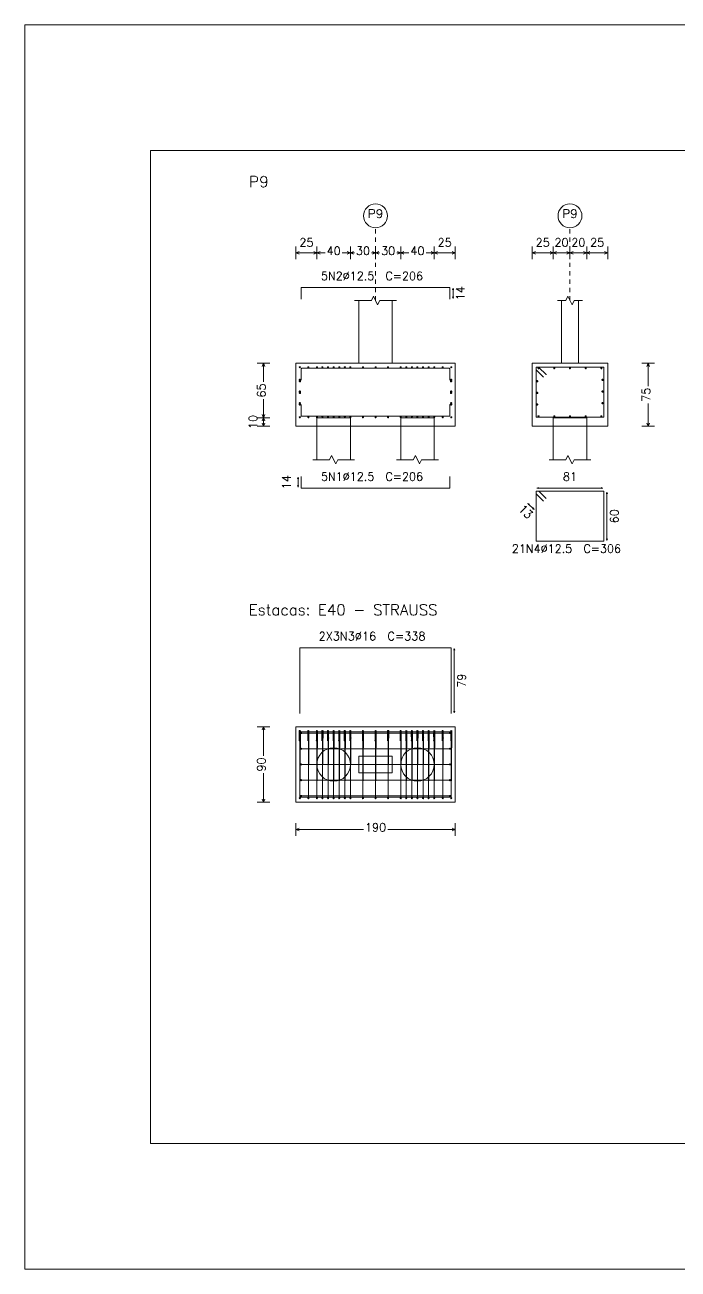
# Model space of a CAD drawing. Header units: millimetres. Extents: x 0 to 376, y 0 to 134.
# Drawn here: x 0 to 15.59, y 46.1 to 75.8 of the extents above; entities that cross this region are included whole.
import ezdxf
from ezdxf.enums import TextEntityAlignment as Align

# ---------------------------------------------------------------- set-up
doc = ezdxf.new("R2010")
doc.units = ezdxf.units.MM
doc.linetypes.add('CYPE_PUNTO', pattern=[0.075, 0, -0.075])
for name, color, linetype, lineweight in [('FUN_COTAS', 2, 'Continuous', 0), ('FUN_DES_ARMADURAS', 4, 'Continuous', 0), ('FUN_GEOMETRIA', 2, 'Continuous', 0), ('FUN_REFEREN', 2, 'Continuous', 0), ('FUN_TXT_ARMADURAS', 3, 'Continuous', 0), ('QUAD_BORDA', 1, 'Continuous', 20), ('QUAD_LIMITES', 2, 'Continuous', 0)]:
    doc.layers.add(name, color=color, linetype=linetype, lineweight=lineweight)
doc.styles.add('CYPETXT', font='romans__.ttf', dxfattribs={"height": 0.2})

msp = doc.modelspace()

# ---------------------------------------------------------------- hatches: boundary and pattern name
at = {"layer": 'FUN_DES_ARMADURAS'}
h = msp.add_hatch(color=256, dxfattribs=at)
edge = h.paths.add_edge_path(flags=0)
edge.add_arc((12.4408, 67.4522), 0.0016, 0, 360)
h = msp.add_hatch(color=256, dxfattribs=at)
edge = h.paths.add_edge_path(flags=0)
edge.add_arc((6.5935, 67.324), 0.0016, 0, 360)
h = msp.add_hatch(color=256, dxfattribs=at)
edge = h.paths.add_edge_path(flags=0)
edge.add_arc((10.1445, 67.324), 0.0016, 0, 360)
h = msp.add_hatch(color=256, dxfattribs=at)
edge = h.paths.add_edge_path(flags=0)
edge.add_arc((12.3783, 67.3897), 0.0016, 0, 360)
h = msp.add_hatch(color=256, dxfattribs=at)
edge = h.paths.add_edge_path(flags=0)
edge.add_arc((6.5935, 66.739), 0.0016, 0, 360)
h = msp.add_hatch(color=256, dxfattribs=at)
edge = h.paths.add_edge_path(flags=0)
edge.add_arc((10.1445, 66.739), 0.0016, 0, 360)
h = msp.add_hatch(color=256, dxfattribs=at)
edge = h.paths.add_edge_path(flags=0)
edge.add_arc((6.565, 58.9415), 0.0016, 0, 360)
h = msp.add_hatch(color=256, dxfattribs=at)
edge = h.paths.add_edge_path(flags=0)
edge.add_arc((6.5935, 58.8969), 0.0016, 0, 360)
h = msp.add_hatch(color=256, dxfattribs=at)
edge = h.paths.add_edge_path(flags=0)
edge.add_arc((6.5935, 58.8969), 0.0016, 0, 360)
h = msp.add_hatch(color=256, dxfattribs=at)
edge = h.paths.add_edge_path(flags=0)
edge.add_arc((10.1445, 58.8969), 0.0016, 0, 360)
h = msp.add_hatch(color=256, dxfattribs=at)
edge = h.paths.add_edge_path(flags=0)
edge.add_arc((10.1445, 58.8969), 0.0016, 0, 360)
h = msp.add_hatch(color=256, dxfattribs=at)
edge = h.paths.add_edge_path(flags=0)
edge.add_arc((10.173, 58.9415), 0.0016, 0, 360)
h = msp.add_hatch(color=256, dxfattribs=at)
edge = h.paths.add_edge_path(flags=0)
edge.add_arc((6.549, 58.7147), 0.0016, 0, 360)
h = msp.add_hatch(color=256, dxfattribs=at)
edge = h.paths.add_edge_path(flags=0)
edge.add_arc((6.5751, 58.7772), 0.0016, 0, 360)
h = msp.add_hatch(color=256, dxfattribs=at)
edge = h.paths.add_edge_path(flags=0)
edge.add_arc((6.5935, 58.5217), 0.0016, 0, 360)
h = msp.add_hatch(color=256, dxfattribs=at)
edge = h.paths.add_edge_path(flags=0)
edge.add_arc((6.5935, 58.5217), 0.0016, 0, 360)
h = msp.add_hatch(color=256, dxfattribs=at)
edge = h.paths.add_edge_path(flags=0)
edge.add_arc((6.7527, 58.7147), 0.0016, 0, 360)
h = msp.add_hatch(color=256, dxfattribs=at)
edge = h.paths.add_edge_path(flags=0)
edge.add_arc((6.7789, 58.7772), 0.0016, 0, 360)
h = msp.add_hatch(color=256, dxfattribs=at)
edge = h.paths.add_edge_path(flags=0)
edge.add_arc((6.9565, 58.7147), 0.0016, 0, 360)
h = msp.add_hatch(color=256, dxfattribs=at)
edge = h.paths.add_edge_path(flags=0)
edge.add_arc((6.9826, 58.7772), 0.0016, 0, 360)
h = msp.add_hatch(color=256, dxfattribs=at)
edge = h.paths.add_edge_path(flags=0)
edge.add_arc((7.0898, 58.7147), 0.0016, 0, 360)
h = msp.add_hatch(color=256, dxfattribs=at)
edge = h.paths.add_edge_path(flags=0)
edge.add_arc((7.116, 58.7772), 0.0016, 0, 360)
h = msp.add_hatch(color=256, dxfattribs=at)
edge = h.paths.add_edge_path(flags=0)
edge.add_arc((7.2232, 58.7147), 0.0016, 0, 360)
h = msp.add_hatch(color=256, dxfattribs=at)
edge = h.paths.add_edge_path(flags=0)
edge.add_arc((7.2493, 58.7772), 0.0016, 0, 360)
h = msp.add_hatch(color=256, dxfattribs=at)
edge = h.paths.add_edge_path(flags=0)
edge.add_arc((7.3565, 58.7147), 0.0016, 0, 360)
h = msp.add_hatch(color=256, dxfattribs=at)
edge = h.paths.add_edge_path(flags=0)
edge.add_arc((7.3826, 58.7772), 0.0016, 0, 360)
h = msp.add_hatch(color=256, dxfattribs=at)
edge = h.paths.add_edge_path(flags=0)
edge.add_arc((7.4898, 58.7147), 0.0016, 0, 360)
h = msp.add_hatch(color=256, dxfattribs=at)
edge = h.paths.add_edge_path(flags=0)
edge.add_arc((7.516, 58.7772), 0.0016, 0, 360)
h = msp.add_hatch(color=256, dxfattribs=at)
edge = h.paths.add_edge_path(flags=0)
edge.add_arc((7.6232, 58.7147), 0.0016, 0, 360)
h = msp.add_hatch(color=256, dxfattribs=at)
edge = h.paths.add_edge_path(flags=0)
edge.add_arc((7.6493, 58.7772), 0.0016, 0, 360)
h = msp.add_hatch(color=256, dxfattribs=at)
edge = h.paths.add_edge_path(flags=0)
edge.add_arc((7.7565, 58.7147), 0.0016, 0, 360)
h = msp.add_hatch(color=256, dxfattribs=at)
edge = h.paths.add_edge_path(flags=0)
edge.add_arc((7.7826, 58.7772), 0.0016, 0, 360)
h = msp.add_hatch(color=256, dxfattribs=at)
edge = h.paths.add_edge_path(flags=0)
edge.add_arc((8.0565, 58.7147), 0.0016, 0, 360)
h = msp.add_hatch(color=256, dxfattribs=at)
edge = h.paths.add_edge_path(flags=0)
edge.add_arc((8.0826, 58.7772), 0.0016, 0, 360)
h = msp.add_hatch(color=256, dxfattribs=at)
edge = h.paths.add_edge_path(flags=0)
edge.add_arc((8.3565, 58.7147), 0.0016, 0, 360)
h = msp.add_hatch(color=256, dxfattribs=at)
edge = h.paths.add_edge_path(flags=0)
edge.add_arc((8.3826, 58.7772), 0.0016, 0, 360)
h = msp.add_hatch(color=256, dxfattribs=at)
edge = h.paths.add_edge_path(flags=0)
edge.add_arc((8.6565, 58.7147), 0.0016, 0, 360)
h = msp.add_hatch(color=256, dxfattribs=at)
edge = h.paths.add_edge_path(flags=0)
edge.add_arc((8.6826, 58.7772), 0.0016, 0, 360)
h = msp.add_hatch(color=256, dxfattribs=at)
edge = h.paths.add_edge_path(flags=0)
edge.add_arc((8.9565, 58.7147), 0.0016, 0, 360)
h = msp.add_hatch(color=256, dxfattribs=at)
edge = h.paths.add_edge_path(flags=0)
edge.add_arc((8.9826, 58.7772), 0.0016, 0, 360)
h = msp.add_hatch(color=256, dxfattribs=at)
edge = h.paths.add_edge_path(flags=0)
edge.add_arc((9.0898, 58.7147), 0.0016, 0, 360)
h = msp.add_hatch(color=256, dxfattribs=at)
edge = h.paths.add_edge_path(flags=0)
edge.add_arc((9.116, 58.7772), 0.0016, 0, 360)
h = msp.add_hatch(color=256, dxfattribs=at)
edge = h.paths.add_edge_path(flags=0)
edge.add_arc((9.2232, 58.7147), 0.0016, 0, 360)
h = msp.add_hatch(color=256, dxfattribs=at)
edge = h.paths.add_edge_path(flags=0)
edge.add_arc((9.2493, 58.7772), 0.0016, 0, 360)
h = msp.add_hatch(color=256, dxfattribs=at)
edge = h.paths.add_edge_path(flags=0)
edge.add_arc((9.3565, 58.7147), 0.0016, 0, 360)
h = msp.add_hatch(color=256, dxfattribs=at)
edge = h.paths.add_edge_path(flags=0)
edge.add_arc((9.3826, 58.7772), 0.0016, 0, 360)
h = msp.add_hatch(color=256, dxfattribs=at)
edge = h.paths.add_edge_path(flags=0)
edge.add_arc((9.4898, 58.7147), 0.0016, 0, 360)
h = msp.add_hatch(color=256, dxfattribs=at)
edge = h.paths.add_edge_path(flags=0)
edge.add_arc((9.516, 58.7772), 0.0016, 0, 360)
h = msp.add_hatch(color=256, dxfattribs=at)
edge = h.paths.add_edge_path(flags=0)
edge.add_arc((9.6232, 58.7147), 0.0016, 0, 360)
h = msp.add_hatch(color=256, dxfattribs=at)
edge = h.paths.add_edge_path(flags=0)
edge.add_arc((9.6493, 58.7772), 0.0016, 0, 360)
h = msp.add_hatch(color=256, dxfattribs=at)
edge = h.paths.add_edge_path(flags=0)
edge.add_arc((9.7565, 58.7147), 0.0016, 0, 360)
h = msp.add_hatch(color=256, dxfattribs=at)
edge = h.paths.add_edge_path(flags=0)
edge.add_arc((9.7826, 58.7772), 0.0016, 0, 360)
h = msp.add_hatch(color=256, dxfattribs=at)
edge = h.paths.add_edge_path(flags=0)
edge.add_arc((9.9602, 58.7147), 0.0016, 0, 360)
h = msp.add_hatch(color=256, dxfattribs=at)
edge = h.paths.add_edge_path(flags=0)
edge.add_arc((9.9864, 58.7772), 0.0016, 0, 360)
h = msp.add_hatch(color=256, dxfattribs=at)
edge = h.paths.add_edge_path(flags=0)
edge.add_arc((10.1445, 58.5217), 0.0016, 0, 360)
h = msp.add_hatch(color=256, dxfattribs=at)
edge = h.paths.add_edge_path(flags=0)
edge.add_arc((10.1445, 58.5217), 0.0016, 0, 360)
h = msp.add_hatch(color=256, dxfattribs=at)
edge = h.paths.add_edge_path(flags=0)
edge.add_arc((10.164, 58.7147), 0.0016, 0, 360)
h = msp.add_hatch(color=256, dxfattribs=at)
edge = h.paths.add_edge_path(flags=0)
edge.add_arc((10.1901, 58.7772), 0.0016, 0, 360)
h = msp.add_hatch(color=256, dxfattribs=at)
edge = h.paths.add_edge_path(flags=0)
edge.add_arc((6.5935, 58.1465), 0.0016, 0, 360)
h = msp.add_hatch(color=256, dxfattribs=at)
edge = h.paths.add_edge_path(flags=0)
edge.add_arc((6.5935, 58.1465), 0.0016, 0, 360)
h = msp.add_hatch(color=256, dxfattribs=at)
edge = h.paths.add_edge_path(flags=0)
edge.add_arc((10.1445, 58.1465), 0.0016, 0, 360)
h = msp.add_hatch(color=256, dxfattribs=at)
edge = h.paths.add_edge_path(flags=0)
edge.add_arc((10.1445, 58.1465), 0.0016, 0, 360)
h = msp.add_hatch(color=256, dxfattribs=at)
edge = h.paths.add_edge_path(flags=0)
edge.add_arc((6.5935, 57.7712), 0.0016, 0, 360)
h = msp.add_hatch(color=256, dxfattribs=at)
edge = h.paths.add_edge_path(flags=0)
edge.add_arc((6.5935, 57.7712), 0.0016, 0, 360)
h = msp.add_hatch(color=256, dxfattribs=at)
edge = h.paths.add_edge_path(flags=0)
edge.add_arc((10.1445, 57.7712), 0.0016, 0, 360)
h = msp.add_hatch(color=256, dxfattribs=at)
edge = h.paths.add_edge_path(flags=0)
edge.add_arc((10.1445, 57.7712), 0.0016, 0, 360)
h = msp.add_hatch(color=256, dxfattribs=at)
edge = h.paths.add_edge_path(flags=0)
edge.add_arc((6.565, 57.3515), 0.0016, 0, 360)
h = msp.add_hatch(color=256, dxfattribs=at)
edge = h.paths.add_edge_path(flags=0)
edge.add_arc((6.5935, 57.396), 0.0016, 0, 360)
h = msp.add_hatch(color=256, dxfattribs=at)
edge = h.paths.add_edge_path(flags=0)
edge.add_arc((6.5935, 57.396), 0.0016, 0, 360)
h = msp.add_hatch(color=256, dxfattribs=at)
edge = h.paths.add_edge_path(flags=0)
edge.add_arc((10.1445, 57.396), 0.0016, 0, 360)
h = msp.add_hatch(color=256, dxfattribs=at)
edge = h.paths.add_edge_path(flags=0)
edge.add_arc((10.1445, 57.396), 0.0016, 0, 360)
h = msp.add_hatch(color=256, dxfattribs=at)
edge = h.paths.add_edge_path(flags=0)
edge.add_arc((10.173, 57.3515), 0.0016, 0, 360)

# ---------------------------------------------------------------- linework, layer by layer
at = {"layer": 'FUN_COTAS', "linetype": 'CYPE_PUNTO'}
for p, q in [((8.369, 69.2215), (8.369, 70.9575)), ((13.009, 69.2215), (13.009, 70.9575))]:
    msp.add_line(p, q, dxfattribs=at)
at = {"layer": 'FUN_COTAS'}
for p, q in [((6.469, 70.2075), (6.469, 70.5075)), ((6.969, 70.2075), (6.969, 70.5075)), ((6.969, 70.2075), (6.969, 70.5075)), ((7.769, 70.2075), (7.769, 70.5075)), ((7.769, 70.2075), (7.769, 70.5075)), ((8.369, 70.2075), (8.369, 70.5075)), ((8.369, 70.2075), (8.369, 70.5075)), ((8.969, 70.2075), (8.969, 70.5075)), ((8.969, 70.2075), (8.969, 70.5075)), ((9.769, 70.2075), (9.769, 70.5075)), ((9.769, 70.2075), (9.769, 70.5075)), ((10.269, 70.2075), (10.269, 70.5075)), ((12.109, 70.2075), (12.109, 70.5075)), ((12.609, 70.2075), (12.609, 70.5075)), ((12.609, 70.2075), (12.609, 70.5075)), ((13.009, 70.2075), (13.009, 70.5075)), ((13.009, 70.2075), (13.009, 70.5075)), ((13.409, 70.2075), (13.409, 70.5075)), ((13.409, 70.2075), (13.409, 70.5075)), ((13.909, 70.2075), (13.909, 70.5075)), ((6.469, 70.3575), (6.544, 70.3875)), ((6.469, 70.3575), (6.544, 70.3274)), ((6.469, 70.3575), (6.969, 70.3575)), ((6.969, 70.3575), (6.894, 70.3875)), ((6.969, 70.3575), (6.894, 70.3274)), ((6.969, 70.3575), (7.044, 70.3875)), ((6.969, 70.3575), (7.044, 70.3274)), ((6.969, 70.3575), (7.1635, 70.3575)), ((7.5745, 70.3575), (7.769, 70.3575)), ((7.769, 70.3575), (7.694, 70.3875)), ((7.769, 70.3575), (7.694, 70.3274)), ((7.769, 70.3575), (7.844, 70.3875)), ((7.769, 70.3575), (7.844, 70.3274)), ((7.769, 70.3575), (7.8635, 70.3575)), ((8.2745, 70.3575), (8.369, 70.3575)), ((8.369, 70.3575), (8.294, 70.3875)), ((8.369, 70.3575), (8.294, 70.3274)), ((8.369, 70.3575), (8.444, 70.3875)), ((8.369, 70.3575), (8.444, 70.3274)), ((8.369, 70.3575), (8.4635, 70.3575)), ((8.8745, 70.3575), (8.969, 70.3575)), ((8.969, 70.3575), (8.894, 70.3875)), ((8.969, 70.3575), (8.894, 70.3274)), ((8.969, 70.3575), (9.044, 70.3875)), ((8.969, 70.3575), (9.044, 70.3274)), ((8.969, 70.3575), (9.1635, 70.3575)), ((9.5745, 70.3575), (9.769, 70.3575)), ((9.769, 70.3575), (9.694, 70.3875)), ((9.769, 70.3575), (9.694, 70.3274)), ((9.769, 70.3575), (9.844, 70.3875)), ((9.769, 70.3575), (9.844, 70.3274)), ((9.769, 70.3575), (10.269, 70.3575)), ((10.269, 70.3575), (10.194, 70.3875)), ((10.269, 70.3575), (10.194, 70.3274)), ((12.109, 70.3575), (12.184, 70.3875)), ((12.109, 70.3575), (12.184, 70.3274)), ((12.109, 70.3575), (12.609, 70.3575)), ((12.609, 70.3575), (12.534, 70.3875)), ((12.609, 70.3575), (12.534, 70.3274)), ((12.609, 70.3575), (12.684, 70.3875)), ((12.609, 70.3575), (12.684, 70.3274)), ((12.609, 70.3575), (13.009, 70.3575)), ((13.009, 70.3575), (12.934, 70.3875)), ((13.009, 70.3575), (12.934, 70.3274)), ((13.009, 70.3575), (13.084, 70.3875)), ((13.009, 70.3575), (13.084, 70.3274)), ((13.009, 70.3575), (13.409, 70.3575)), ((13.409, 70.3575), (13.334, 70.3875)), ((13.409, 70.3575), (13.334, 70.3274)), ((13.409, 70.3575), (13.484, 70.3875)), ((13.409, 70.3575), (13.484, 70.3274)), ((13.409, 70.3575), (13.909, 70.3575)), ((13.909, 70.3575), (13.834, 70.3875)), ((13.909, 70.3575), (13.834, 70.3274)), ((5.5435, 67.7215), (5.8435, 67.7215)), ((5.6935, 67.7215), (5.6635, 67.6465)), ((5.6935, 67.7215), (5.7235, 67.6465)), ((5.6935, 67.2769), (5.6935, 67.7215)), ((14.725, 67.7215), (15.025, 67.7215)), ((14.875, 67.7215), (14.845, 67.6465)), ((14.875, 67.7215), (14.905, 67.6465)), ((14.875, 67.177), (14.875, 67.7215)), ((5.6935, 66.4215), (5.6935, 66.8659)), ((14.875, 66.2215), (14.875, 66.766)), ((5.5435, 66.4215), (5.8435, 66.4215)), ((5.5435, 66.4215), (5.8435, 66.4215)), ((5.6935, 66.4215), (5.6635, 66.4965)), ((5.6935, 66.4215), (5.6635, 66.3465)), ((5.6935, 66.2215), (5.6635, 66.2965)), ((5.6935, 66.4215), (5.7235, 66.4965)), ((5.6935, 66.4215), (5.7235, 66.3465)), ((5.6935, 66.2215), (5.6935, 66.4215)), ((5.6935, 66.2215), (5.7235, 66.2965)), ((14.875, 66.2215), (14.845, 66.2965)), ((14.875, 66.2215), (14.905, 66.2965)), ((5.5435, 66.2215), (5.8435, 66.2215)), ((14.725, 66.2215), (15.025, 66.2215)), ((5.5435, 59.0465), (5.8435, 59.0465)), ((5.6935, 59.0465), (5.6635, 58.9714)), ((5.6935, 59.0465), (5.7235, 58.9714)), ((5.6935, 58.352), (5.6935, 59.0465)), ((5.6935, 57.2465), (5.6935, 57.941)), ((5.6935, 57.2465), (5.6635, 57.3215)), ((5.6935, 57.2465), (5.7235, 57.3215)), ((5.5435, 57.2465), (5.8435, 57.2465)), ((6.469, 56.4455), (6.469, 56.7455)), ((10.269, 56.4455), (10.269, 56.7455)), ((6.469, 56.5955), (6.544, 56.6255)), ((6.469, 56.5955), (6.544, 56.5655)), ((6.469, 56.5955), (8.0795, 56.5955)), ((8.6585, 56.5955), (10.269, 56.5955)), ((10.269, 56.5955), (10.194, 56.6255)), ((10.269, 56.5955), (10.194, 56.5655))]:
    msp.add_line(p, q, dxfattribs=at)
for centre in [(8.369, 71.2428), (13.009, 71.2428)]:
    msp.add_circle(centre, 0.2853, dxfattribs=at)
at = {"layer": 'FUN_DES_ARMADURAS'}
for p, q in [((6.5427, 67.629), (6.5803, 67.629)), ((6.5615, 67.6102), (6.5615, 67.6477)), ((6.7465, 67.629), (6.784, 67.629)), ((6.7652, 67.6102), (6.7652, 67.6477)), ((6.9502, 67.629), (6.9878, 67.629)), ((6.969, 67.6102), (6.969, 67.6477)), ((7.0836, 67.629), (7.1211, 67.629)), ((7.1023, 67.6102), (7.1023, 67.6477)), ((7.2169, 67.629), (7.2544, 67.629)), ((7.2357, 67.6102), (7.2357, 67.6477)), ((7.3502, 67.629), (7.3877, 67.629)), ((7.369, 67.6102), (7.369, 67.6477)), ((7.4836, 67.629), (7.5211, 67.629)), ((7.5023, 67.6102), (7.5023, 67.6477)), ((7.6169, 67.629), (7.6544, 67.629)), ((7.6357, 67.6102), (7.6357, 67.6477)), ((7.7502, 67.629), (7.7877, 67.629)), ((7.769, 67.6102), (7.769, 67.6477)), ((8.0503, 67.629), (8.0877, 67.629)), ((8.069, 67.6102), (8.069, 67.6477)), ((8.3502, 67.629), (8.3878, 67.629)), ((8.369, 67.6102), (8.369, 67.6477)), ((8.6502, 67.629), (8.6877, 67.629)), ((8.669, 67.6102), (8.669, 67.6477)), ((8.9503, 67.629), (8.9878, 67.629)), ((8.969, 67.6102), (8.969, 67.6477)), ((9.0836, 67.629), (9.1211, 67.629)), ((9.1023, 67.6102), (9.1023, 67.6477)), ((9.2169, 67.629), (9.2544, 67.629)), ((9.2357, 67.6102), (9.2357, 67.6477)), ((9.3502, 67.629), (9.3878, 67.629)), ((9.369, 67.6102), (9.369, 67.6477)), ((9.4836, 67.629), (9.5211, 67.629)), ((9.5023, 67.6102), (9.5023, 67.6477)), ((9.6169, 67.629), (9.6544, 67.629)), ((9.6357, 67.6102), (9.6357, 67.6477)), ((9.7502, 67.629), (9.7877, 67.629)), ((9.769, 67.6102), (9.769, 67.6477)), ((9.954, 67.629), (9.9915, 67.629)), ((9.9727, 67.6102), (9.9727, 67.6477)), ((10.1578, 67.629), (10.1952, 67.629)), ((10.1765, 67.6102), (10.1765, 67.6477)), ((12.2398, 67.6039), (12.2773, 67.6039)), ((12.2585, 67.5852), (12.2585, 67.6227)), ((12.615, 67.6039), (12.6525, 67.6039)), ((12.6337, 67.5852), (12.6337, 67.6227)), ((12.9902, 67.6039), (13.0277, 67.6039)), ((13.009, 67.5852), (13.009, 67.6227)), ((13.3655, 67.6039), (13.403, 67.6039)), ((13.3842, 67.5852), (13.3842, 67.6227)), ((13.7408, 67.6039), (13.7782, 67.6039)), ((13.7595, 67.5852), (13.7595, 67.6227)), ((6.541, 67.324), (6.589, 67.324)), ((6.541, 67.2919), (6.589, 67.2919)), ((6.565, 67.3), (6.565, 67.3479)), ((6.565, 67.2679), (6.565, 67.316)), ((10.149, 67.324), (10.197, 67.324)), ((10.149, 67.2919), (10.197, 67.2919)), ((10.173, 67.3), (10.173, 67.3479)), ((10.173, 67.2679), (10.173, 67.316)), ((12.206, 67.2919), (12.254, 67.2919)), ((12.23, 67.2679), (12.23, 67.316)), ((13.764, 67.324), (13.812, 67.324)), ((13.788, 67.3), (13.788, 67.3479)), ((6.541, 67.0474), (6.589, 67.0474)), ((6.541, 67.0155), (6.589, 67.0155)), ((6.565, 67.0235), (6.565, 67.0714)), ((6.565, 66.9915), (6.565, 67.0395)), ((10.149, 67.0474), (10.197, 67.0474)), ((10.149, 67.0155), (10.197, 67.0155)), ((10.173, 67.0235), (10.173, 67.0714)), ((10.173, 66.9915), (10.173, 67.0395)), ((12.206, 67.0155), (12.254, 67.0155)), ((12.23, 66.9915), (12.23, 67.0395)), ((13.764, 67.0474), (13.812, 67.0474)), ((13.788, 67.0235), (13.788, 67.0714)), ((6.541, 66.7709), (6.589, 66.7709)), ((6.541, 66.739), (6.589, 66.739)), ((6.565, 66.7469), (6.565, 66.795)), ((6.565, 66.715), (6.565, 66.763)), ((10.149, 66.7709), (10.197, 66.7709)), ((10.149, 66.739), (10.197, 66.739)), ((10.173, 66.7469), (10.173, 66.795)), ((10.173, 66.715), (10.173, 66.763)), ((12.206, 66.739), (12.254, 66.739)), ((12.23, 66.715), (12.23, 66.763)), ((13.764, 66.7709), (13.812, 66.7709)), ((13.788, 66.7469), (13.788, 66.795)), ((6.5427, 66.434), (6.5803, 66.434)), ((6.5615, 66.4152), (6.5615, 66.4527)), ((6.7465, 66.434), (6.784, 66.434)), ((6.7652, 66.4152), (6.7652, 66.4527)), ((6.9502, 66.434), (6.9878, 66.434)), ((6.969, 66.4152), (6.969, 66.4527)), ((7.0836, 66.434), (7.1211, 66.434)), ((7.1023, 66.4152), (7.1023, 66.4527)), ((7.2169, 66.434), (7.2544, 66.434)), ((7.2357, 66.4152), (7.2357, 66.4527)), ((7.3502, 66.434), (7.3877, 66.434)), ((7.369, 66.4152), (7.369, 66.4527)), ((7.4836, 66.434), (7.5211, 66.434)), ((7.5023, 66.4152), (7.5023, 66.4527)), ((7.6169, 66.434), (7.6544, 66.434)), ((7.6357, 66.4152), (7.6357, 66.4527)), ((7.7502, 66.434), (7.7877, 66.434)), ((7.769, 66.4152), (7.769, 66.4527)), ((8.0503, 66.434), (8.0877, 66.434)), ((8.069, 66.4152), (8.069, 66.4527)), ((8.3502, 66.434), (8.3878, 66.434)), ((8.369, 66.4152), (8.369, 66.4527)), ((8.6502, 66.434), (8.6877, 66.434)), ((8.669, 66.4152), (8.669, 66.4527)), ((8.9503, 66.434), (8.9878, 66.434)), ((8.969, 66.4152), (8.969, 66.4527)), ((9.0836, 66.434), (9.1211, 66.434)), ((9.1023, 66.4152), (9.1023, 66.4527)), ((9.2169, 66.434), (9.2544, 66.434)), ((9.2357, 66.4152), (9.2357, 66.4527)), ((9.3502, 66.434), (9.3878, 66.434)), ((9.369, 66.4152), (9.369, 66.4527)), ((9.4836, 66.434), (9.5211, 66.434)), ((9.5023, 66.4152), (9.5023, 66.4527)), ((9.6169, 66.434), (9.6544, 66.434)), ((9.6357, 66.4152), (9.6357, 66.4527)), ((9.7502, 66.434), (9.7877, 66.434)), ((9.769, 66.4152), (9.769, 66.4527)), ((9.954, 66.434), (9.9915, 66.434)), ((9.9727, 66.4152), (9.9727, 66.4527)), ((10.1578, 66.434), (10.1952, 66.434)), ((10.1765, 66.4152), (10.1765, 66.4527)), ((12.2398, 66.459), (12.2773, 66.459)), ((12.2585, 66.4402), (12.2585, 66.4777)), ((12.615, 66.459), (12.6525, 66.459)), ((12.6337, 66.4402), (12.6337, 66.4777)), ((12.9902, 66.459), (13.0277, 66.459)), ((13.009, 66.4402), (13.009, 66.4777)), ((13.3655, 66.459), (13.403, 66.459)), ((13.3842, 66.4402), (13.3842, 66.4777)), ((13.7408, 66.459), (13.7782, 66.459)), ((13.7595, 66.4402), (13.7595, 66.4777))]:
    msp.add_line(p, q, dxfattribs=at)
for points in [[(10.1445, 69.2525), (10.1445, 69.5325), (6.5935, 69.5325), (6.5935, 69.2525)], [(10.1445, 67.324), (10.1445, 67.5864), (10.1422, 67.5952), (10.1357, 67.6016), (10.127, 67.6039), (6.611, 67.6039), (6.6022, 67.6016), (6.5958, 67.5952), (6.5935, 67.5864), (6.5935, 67.324)], [(12.3783, 67.3897), (12.2066, 67.5613), (12.2028, 67.567), (12.2015, 67.5737), (12.2015, 67.6115), (12.2038, 67.6202), (12.2102, 67.6266), (12.219, 67.629), (13.799, 67.629), (13.8078, 67.6266), (13.8142, 67.6202), (13.8165, 67.6115), (13.8165, 66.4514), (13.8142, 66.4427), (13.8078, 66.4363), (13.799, 66.434), (12.219, 66.434), (12.2103, 66.4363), (12.2038, 66.4427), (12.2015, 66.4514), (12.2015, 67.6115), (12.2038, 67.6202), (12.2102, 67.6266), (12.219, 67.629), (12.2567, 67.629), (12.2634, 67.6276), (12.2691, 67.6238), (12.4408, 67.4522)], [(6.5935, 66.739), (6.5935, 66.4764), (6.5958, 66.4677), (6.6022, 66.4613), (6.611, 66.459), (10.127, 66.459), (10.1357, 66.4613), (10.1422, 66.4677), (10.1445, 66.4764), (10.1445, 66.739)], [(6.5935, 65.0234), (6.5935, 64.7435), (10.1445, 64.7435), (10.1445, 65.0234)], [(12.3783, 64.4292), (12.2015, 64.606), (12.2015, 64.6685), (13.8165, 64.6685), (13.8165, 63.4735), (12.2015, 63.4735), (12.2015, 64.6685), (12.264, 64.6685), (12.4408, 64.4917)], [(10.173, 59.3595), (10.173, 60.9335), (6.565, 60.9335), (6.565, 59.3595)], [(6.5751, 58.7772), (6.5747, 58.9488), (6.5746, 58.9526), (6.5746, 58.954), (6.5742, 58.954), (6.5741, 58.9516), (6.574, 58.9452), (6.5739, 58.9365), (6.5616, 57.3564), (6.5616, 57.3477), (6.5615, 57.3413), (6.5615, 57.3389), (6.5615, 57.3413), (6.5615, 57.3477), (6.5615, 57.3564), (6.5615, 58.9365), (6.5615, 58.9452), (6.5614, 58.9516), (6.5613, 58.954), (6.5492, 58.954), (6.5491, 58.9516), (6.549, 58.9452), (6.5489, 58.9365), (6.5486, 58.8987), (6.5485, 58.892), (6.5485, 58.8863), (6.549, 58.7147)], [(6.565, 58.9415), (6.565, 57.3885), (6.5678, 57.378), (6.5755, 57.3703), (6.586, 57.3675), (10.152, 57.3675), (10.1625, 57.3703), (10.1702, 57.378), (10.173, 57.3885), (10.173, 58.9415)], [(10.173, 57.3515), (10.173, 58.9044), (10.1702, 58.9149), (10.1625, 58.9226), (10.152, 58.9254), (6.586, 58.9254), (6.5755, 58.9226), (6.5678, 58.9149), (6.565, 58.9044), (6.565, 57.3515)], [(6.5935, 58.8969), (6.5958, 58.8969), (6.6022, 58.8969), (6.611, 58.8969), (10.127, 58.8969), (10.1357, 58.8969), (10.1422, 58.8969), (10.1445, 58.8969)], [(10.1445, 58.8969), (10.1422, 58.8969), (10.1357, 58.8969), (10.127, 58.8969), (6.611, 58.8969), (6.6022, 58.8969), (6.5958, 58.8969), (6.5935, 58.8969)], [(6.7789, 58.7772), (6.7784, 58.9488), (6.7784, 58.9526), (6.7783, 58.954), (6.7779, 58.954), (6.7778, 58.9516), (6.7777, 58.9452), (6.7776, 58.9365), (6.7654, 57.3564), (6.7653, 57.3477), (6.7653, 57.3413), (6.7652, 57.3389), (6.7652, 57.3413), (6.7652, 57.3477), (6.7652, 57.3564), (6.7652, 58.9365), (6.7652, 58.9452), (6.7652, 58.9516), (6.7651, 58.954), (6.7529, 58.954), (6.7528, 58.9516), (6.7527, 58.9452), (6.7526, 58.9365), (6.7523, 58.8987), (6.7523, 58.892), (6.7523, 58.8863), (6.7527, 58.7147)], [(6.9826, 58.7772), (6.9822, 58.9488), (6.9821, 58.9526), (6.9821, 58.954), (6.9817, 58.954), (6.9816, 58.9516), (6.9815, 58.9452), (6.9814, 58.9365), (6.9691, 57.3564), (6.9691, 57.3477), (6.969, 57.3413), (6.969, 57.3389), (6.969, 57.3413), (6.969, 57.3477), (6.969, 57.3564), (6.969, 58.9365), (6.969, 58.9452), (6.9689, 58.9516), (6.9688, 58.954), (6.9567, 58.954), (6.9566, 58.9516), (6.9565, 58.9452), (6.9564, 58.9365), (6.9561, 58.8987), (6.956, 58.892), (6.956, 58.8863), (6.9565, 58.7147)], [(7.116, 58.7772), (7.1155, 58.9488), (7.1155, 58.9526), (7.1154, 58.954), (7.115, 58.954), (7.1149, 58.9516), (7.1148, 58.9452), (7.1147, 58.9365), (7.1025, 57.3564), (7.1024, 57.3477), (7.1024, 57.3413), (7.1023, 57.3389), (7.1023, 57.3413), (7.1023, 57.3477), (7.1023, 57.3564), (7.1023, 58.9365), (7.1023, 58.9452), (7.1022, 58.9516), (7.1022, 58.954), (7.09, 58.954), (7.0899, 58.9516), (7.0898, 58.9452), (7.0897, 58.9365), (7.0894, 58.8987), (7.0894, 58.892), (7.0894, 58.8863), (7.0898, 58.7147)], [(7.2493, 58.7772), (7.2488, 58.9488), (7.2488, 58.9526), (7.2487, 58.954), (7.2483, 58.954), (7.2482, 58.9516), (7.2481, 58.9452), (7.248, 58.9365), (7.2358, 57.3564), (7.2357, 57.3477), (7.2357, 57.3413), (7.2357, 57.3389), (7.2357, 57.3413), (7.2357, 57.3477), (7.2357, 57.3564), (7.2357, 58.9365), (7.2356, 58.9452), (7.2356, 58.9516), (7.2355, 58.954), (7.2233, 58.954), (7.2232, 58.9516), (7.2231, 58.9452), (7.223, 58.9365), (7.2227, 58.8987), (7.2227, 58.892), (7.2227, 58.8863), (7.2232, 58.7147)], [(7.3826, 58.7772), (7.3822, 58.9488), (7.3821, 58.9526), (7.3821, 58.954), (7.3817, 58.954), (7.3816, 58.9516), (7.3815, 58.9452), (7.3814, 58.9365), (7.3691, 57.3564), (7.3691, 57.3477), (7.369, 57.3413), (7.369, 57.3389), (7.369, 57.3413), (7.369, 57.3477), (7.369, 57.3564), (7.369, 58.9365), (7.369, 58.9452), (7.3689, 58.9516), (7.3688, 58.954), (7.3567, 58.954), (7.3566, 58.9516), (7.3565, 58.9452), (7.3564, 58.9365), (7.3561, 58.8987), (7.356, 58.892), (7.356, 58.8863), (7.3565, 58.7147)], [(7.516, 58.7772), (7.5155, 58.9488), (7.5155, 58.9526), (7.5154, 58.954), (7.515, 58.954), (7.5149, 58.9516), (7.5148, 58.9452), (7.5147, 58.9365), (7.5025, 57.3564), (7.5024, 57.3477), (7.5024, 57.3413), (7.5023, 57.3389), (7.5023, 57.3413), (7.5023, 57.3477), (7.5023, 57.3564), (7.5023, 58.9365), (7.5023, 58.9452), (7.5022, 58.9516), (7.5022, 58.954), (7.49, 58.954), (7.4899, 58.9516), (7.4898, 58.9452), (7.4897, 58.9365), (7.4894, 58.8987), (7.4894, 58.892), (7.4894, 58.8863), (7.4898, 58.7147)], [(7.6493, 58.7772), (7.6488, 58.9488), (7.6488, 58.9526), (7.6487, 58.954), (7.6483, 58.954), (7.6482, 58.9516), (7.6481, 58.9452), (7.648, 58.9365), (7.6358, 57.3564), (7.6357, 57.3477), (7.6357, 57.3413), (7.6357, 57.3389), (7.6357, 57.3413), (7.6357, 57.3477), (7.6357, 57.3564), (7.6357, 58.9365), (7.6356, 58.9452), (7.6356, 58.9516), (7.6355, 58.954), (7.6233, 58.954), (7.6232, 58.9516), (7.6231, 58.9452), (7.623, 58.9365), (7.6227, 58.8987), (7.6227, 58.892), (7.6227, 58.8863), (7.6232, 58.7147)], [(7.7826, 58.7772), (7.7822, 58.9488), (7.7821, 58.9526), (7.7821, 58.954), (7.7817, 58.954), (7.7816, 58.9516), (7.7815, 58.9452), (7.7814, 58.9365), (7.7691, 57.3564), (7.7691, 57.3477), (7.769, 57.3413), (7.769, 57.3389), (7.769, 57.3413), (7.769, 57.3477), (7.769, 57.3564), (7.769, 58.9365), (7.769, 58.9452), (7.7689, 58.9516), (7.7688, 58.954), (7.7567, 58.954), (7.7566, 58.9516), (7.7565, 58.9452), (7.7564, 58.9365), (7.7561, 58.8987), (7.756, 58.892), (7.756, 58.8863), (7.7565, 58.7147)], [(8.0826, 58.7772), (8.0822, 58.9488), (8.0821, 58.9526), (8.0821, 58.954), (8.0817, 58.954), (8.0816, 58.9516), (8.0815, 58.9452), (8.0814, 58.9365), (8.0691, 57.3564), (8.0691, 57.3477), (8.069, 57.3413), (8.069, 57.3389), (8.069, 57.3413), (8.069, 57.3477), (8.069, 57.3564), (8.069, 58.9365), (8.069, 58.9452), (8.0689, 58.9516), (8.0688, 58.954), (8.0567, 58.954), (8.0566, 58.9516), (8.0565, 58.9452), (8.0564, 58.9365), (8.0561, 58.8987), (8.056, 58.892), (8.056, 58.8863), (8.0565, 58.7147)], [(8.3826, 58.7772), (8.3822, 58.9488), (8.3821, 58.9526), (8.3821, 58.954), (8.3817, 58.954), (8.3816, 58.9516), (8.3815, 58.9452), (8.3814, 58.9365), (8.3691, 57.3564), (8.3691, 57.3477), (8.369, 57.3413), (8.369, 57.3389), (8.369, 57.3413), (8.369, 57.3477), (8.369, 57.3564), (8.369, 58.9365), (8.369, 58.9452), (8.3689, 58.9516), (8.3688, 58.954), (8.3567, 58.954), (8.3566, 58.9516), (8.3565, 58.9452), (8.3564, 58.9365), (8.3561, 58.8987), (8.356, 58.892), (8.356, 58.8863), (8.3565, 58.7147)], [(8.6826, 58.7772), (8.6822, 58.9488), (8.6821, 58.9526), (8.6821, 58.954), (8.6817, 58.954), (8.6816, 58.9516), (8.6815, 58.9452), (8.6814, 58.9365), (8.6691, 57.3564), (8.6691, 57.3477), (8.669, 57.3413), (8.669, 57.3389), (8.669, 57.3413), (8.669, 57.3477), (8.669, 57.3564), (8.669, 58.9365), (8.669, 58.9452), (8.6689, 58.9516), (8.6688, 58.954), (8.6567, 58.954), (8.6566, 58.9516), (8.6565, 58.9452), (8.6564, 58.9365), (8.6561, 58.8987), (8.656, 58.892), (8.656, 58.8863), (8.6565, 58.7147)], [(8.9826, 58.7772), (8.9822, 58.9488), (8.9821, 58.9526), (8.9821, 58.954), (8.9817, 58.954), (8.9816, 58.9516), (8.9815, 58.9452), (8.9814, 58.9365), (8.9691, 57.3564), (8.9691, 57.3477), (8.969, 57.3413), (8.969, 57.3389), (8.969, 57.3413), (8.969, 57.3477), (8.969, 57.3564), (8.969, 58.9365), (8.969, 58.9452), (8.9689, 58.9516), (8.9688, 58.954), (8.9567, 58.954), (8.9566, 58.9516), (8.9565, 58.9452), (8.9564, 58.9365), (8.9561, 58.8987), (8.956, 58.892), (8.956, 58.8863), (8.9565, 58.7147)], [(9.116, 58.7772), (9.1155, 58.9488), (9.1155, 58.9526), (9.1154, 58.954), (9.115, 58.954), (9.1149, 58.9516), (9.1148, 58.9452), (9.1147, 58.9365), (9.1025, 57.3564), (9.1024, 57.3477), (9.1024, 57.3413), (9.1023, 57.3389), (9.1023, 57.3413), (9.1023, 57.3477), (9.1023, 57.3564), (9.1023, 58.9365), (9.1023, 58.9452), (9.1022, 58.9516), (9.1022, 58.954), (9.09, 58.954), (9.0899, 58.9516), (9.0898, 58.9452), (9.0897, 58.9365), (9.0894, 58.8987), (9.0894, 58.892), (9.0894, 58.8863), (9.0898, 58.7147)], [(9.2493, 58.7772), (9.2488, 58.9488), (9.2488, 58.9526), (9.2487, 58.954), (9.2483, 58.954), (9.2482, 58.9516), (9.2481, 58.9452), (9.248, 58.9365), (9.2358, 57.3564), (9.2357, 57.3477), (9.2357, 57.3413), (9.2357, 57.3389), (9.2357, 57.3413), (9.2357, 57.3477), (9.2357, 57.3564), (9.2357, 58.9365), (9.2356, 58.9452), (9.2356, 58.9516), (9.2355, 58.954), (9.2233, 58.954), (9.2232, 58.9516), (9.2231, 58.9452), (9.223, 58.9365), (9.2227, 58.8987), (9.2227, 58.892), (9.2227, 58.8863), (9.2232, 58.7147)], [(9.3826, 58.7772), (9.3822, 58.9488), (9.3821, 58.9526), (9.3821, 58.954), (9.3817, 58.954), (9.3816, 58.9516), (9.3815, 58.9452), (9.3814, 58.9365), (9.3691, 57.3564), (9.3691, 57.3477), (9.369, 57.3413), (9.369, 57.3389), (9.369, 57.3413), (9.369, 57.3477), (9.369, 57.3564), (9.369, 58.9365), (9.369, 58.9452), (9.3689, 58.9516), (9.3688, 58.954), (9.3567, 58.954), (9.3566, 58.9516), (9.3565, 58.9452), (9.3564, 58.9365), (9.3561, 58.8987), (9.356, 58.892), (9.356, 58.8863), (9.3565, 58.7147)], [(9.516, 58.7772), (9.5155, 58.9488), (9.5155, 58.9526), (9.5154, 58.954), (9.515, 58.954), (9.5149, 58.9516), (9.5148, 58.9452), (9.5147, 58.9365), (9.5025, 57.3564), (9.5024, 57.3477), (9.5024, 57.3413), (9.5023, 57.3389), (9.5023, 57.3413), (9.5023, 57.3477), (9.5023, 57.3564), (9.5023, 58.9365), (9.5023, 58.9452), (9.5022, 58.9516), (9.5022, 58.954), (9.49, 58.954), (9.4899, 58.9516), (9.4898, 58.9452), (9.4897, 58.9365), (9.4894, 58.8987), (9.4894, 58.892), (9.4894, 58.8863), (9.4898, 58.7147)], [(9.6493, 58.7772), (9.6488, 58.9488), (9.6488, 58.9526), (9.6487, 58.954), (9.6483, 58.954), (9.6482, 58.9516), (9.6481, 58.9452), (9.648, 58.9365), (9.6358, 57.3564), (9.6357, 57.3477), (9.6357, 57.3413), (9.6357, 57.3389), (9.6357, 57.3413), (9.6357, 57.3477), (9.6357, 57.3564), (9.6357, 58.9365), (9.6356, 58.9452), (9.6356, 58.9516), (9.6355, 58.954), (9.6233, 58.954), (9.6232, 58.9516), (9.6231, 58.9452), (9.623, 58.9365), (9.6227, 58.8987), (9.6227, 58.892), (9.6227, 58.8863), (9.6232, 58.7147)], [(9.7826, 58.7772), (9.7822, 58.9488), (9.7821, 58.9526), (9.7821, 58.954), (9.7817, 58.954), (9.7816, 58.9516), (9.7815, 58.9452), (9.7814, 58.9365), (9.7691, 57.3564), (9.7691, 57.3477), (9.769, 57.3413), (9.769, 57.3389), (9.769, 57.3413), (9.769, 57.3477), (9.769, 57.3564), (9.769, 58.9365), (9.769, 58.9452), (9.7689, 58.9516), (9.7688, 58.954), (9.7567, 58.954), (9.7566, 58.9516), (9.7565, 58.9452), (9.7564, 58.9365), (9.7561, 58.8987), (9.756, 58.892), (9.756, 58.8863), (9.7565, 58.7147)], [(9.9864, 58.7772), (9.9859, 58.9488), (9.9859, 58.9526), (9.9858, 58.954), (9.9854, 58.954), (9.9853, 58.9516), (9.9852, 58.9452), (9.9851, 58.9365), (9.9729, 57.3564), (9.9728, 57.3477), (9.9728, 57.3413), (9.9727, 57.3389), (9.9727, 57.3413), (9.9727, 57.3477), (9.9727, 57.3564), (9.9727, 58.9365), (9.9727, 58.9452), (9.9727, 58.9516), (9.9726, 58.954), (9.9604, 58.954), (9.9603, 58.9516), (9.9602, 58.9452), (9.9601, 58.9365), (9.9598, 58.8987), (9.9598, 58.892), (9.9598, 58.8863), (9.9602, 58.7147)], [(10.1901, 58.7772), (10.1897, 58.9488), (10.1896, 58.9526), (10.1896, 58.954), (10.1892, 58.954), (10.1891, 58.9516), (10.189, 58.9452), (10.1889, 58.9365), (10.1766, 57.3564), (10.1766, 57.3477), (10.1765, 57.3413), (10.1765, 57.3389), (10.1765, 57.3413), (10.1765, 57.3477), (10.1765, 57.3564), (10.1765, 58.9365), (10.1765, 58.9452), (10.1764, 58.9516), (10.1763, 58.954), (10.1642, 58.954), (10.1641, 58.9516), (10.164, 58.9452), (10.1639, 58.9365), (10.1636, 58.8987), (10.1635, 58.892), (10.1635, 58.8863), (10.164, 58.7147)], [(6.5935, 58.5217), (6.5958, 58.5217), (6.6022, 58.5217), (6.611, 58.5217), (10.127, 58.5217), (10.1357, 58.5217), (10.1422, 58.5217), (10.1445, 58.5217)], [(10.1445, 58.5217), (10.1422, 58.5217), (10.1357, 58.5217), (10.127, 58.5217), (6.611, 58.5217), (6.6022, 58.5217), (6.5958, 58.5217), (6.5935, 58.5217)], [(6.5935, 58.1465), (6.5958, 58.1465), (6.6022, 58.1465), (6.611, 58.1465), (10.127, 58.1465), (10.1357, 58.1465), (10.1422, 58.1465), (10.1445, 58.1465)], [(10.1445, 58.1465), (10.1422, 58.1465), (10.1357, 58.1465), (10.127, 58.1465), (6.611, 58.1465), (6.6022, 58.1465), (6.5958, 58.1465), (6.5935, 58.1465)], [(6.5935, 57.7712), (6.5958, 57.7712), (6.6022, 57.7712), (6.611, 57.7712), (10.127, 57.7712), (10.1357, 57.7712), (10.1422, 57.7712), (10.1445, 57.7712)], [(10.1445, 57.7712), (10.1422, 57.7712), (10.1357, 57.7712), (10.127, 57.7712), (6.611, 57.7712), (6.6022, 57.7712), (6.5958, 57.7712), (6.5935, 57.7712)], [(6.5935, 57.396), (6.5958, 57.396), (6.6022, 57.396), (6.611, 57.396), (10.127, 57.396), (10.1357, 57.396), (10.1422, 57.396), (10.1445, 57.396)], [(10.1445, 57.396), (10.1422, 57.396), (10.1357, 57.396), (10.127, 57.396), (6.611, 57.396), (6.6022, 57.396), (6.5958, 57.396), (6.5935, 57.396)]]:
    msp.add_lwpolyline(points, dxfattribs=at)
for centre, radius in [((6.5615, 67.629), 0.0125), ((6.7652, 67.629), 0.0125), ((6.969, 67.629), 0.0125), ((7.1023, 67.629), 0.0125), ((7.2357, 67.629), 0.0125), ((7.369, 67.629), 0.0125), ((7.5023, 67.629), 0.0125), ((7.6357, 67.629), 0.0125), ((7.769, 67.629), 0.0125), ((8.069, 67.629), 0.0125), ((8.369, 67.629), 0.0125), ((8.669, 67.629), 0.0125), ((8.969, 67.629), 0.0125), ((9.1023, 67.629), 0.0125), ((9.2357, 67.629), 0.0125), ((9.369, 67.629), 0.0125), ((9.5023, 67.629), 0.0125), ((9.6357, 67.629), 0.0125), ((9.769, 67.629), 0.0125), ((9.9727, 67.629), 0.0125), ((10.1765, 67.629), 0.0125), ((12.2585, 67.6039), 0.0125), ((12.4408, 67.4522), 0.0016), ((12.6337, 67.6039), 0.0125), ((13.009, 67.6039), 0.0125), ((13.3842, 67.6039), 0.0125), ((13.7595, 67.6039), 0.0125), ((6.565, 67.324), 0.016), ((6.565, 67.2919), 0.016), ((6.5935, 67.324), 0.0016), ((10.1445, 67.324), 0.0016), ((10.173, 67.324), 0.016), ((10.173, 67.2919), 0.016), ((12.23, 67.2919), 0.016), ((12.3783, 67.3897), 0.0016), ((13.788, 67.324), 0.016), ((6.565, 67.0474), 0.016), ((6.565, 67.0155), 0.016), ((10.173, 67.0474), 0.016), ((10.173, 67.0155), 0.016), ((12.23, 67.0155), 0.016), ((13.788, 67.0474), 0.016), ((6.565, 66.7709), 0.016), ((6.565, 66.739), 0.016), ((6.5935, 66.739), 0.0016), ((10.1445, 66.739), 0.0016), ((10.173, 66.7709), 0.016), ((10.173, 66.739), 0.016), ((12.23, 66.739), 0.016), ((13.788, 66.7709), 0.016), ((6.5615, 66.434), 0.0125), ((6.7652, 66.434), 0.0125), ((6.969, 66.434), 0.0125), ((7.1023, 66.434), 0.0125), ((7.2357, 66.434), 0.0125), ((7.369, 66.434), 0.0125), ((7.5023, 66.434), 0.0125), ((7.6357, 66.434), 0.0125), ((7.769, 66.434), 0.0125), ((8.069, 66.434), 0.0125), ((8.369, 66.434), 0.0125), ((8.669, 66.434), 0.0125), ((8.969, 66.434), 0.0125), ((9.1023, 66.434), 0.0125), ((9.2357, 66.434), 0.0125), ((9.369, 66.434), 0.0125), ((9.5023, 66.434), 0.0125), ((9.6357, 66.434), 0.0125), ((9.769, 66.434), 0.0125), ((9.9727, 66.434), 0.0125), ((10.1765, 66.434), 0.0125), ((12.2585, 66.459), 0.0125), ((12.6337, 66.459), 0.0125), ((13.009, 66.459), 0.0125), ((13.3842, 66.459), 0.0125), ((13.7595, 66.459), 0.0125), ((6.565, 58.9415), 0.0016), ((6.5935, 58.8969), 0.0125), ((6.5935, 58.8969), 0.0125), ((6.5935, 58.8969), 0.0016), ((6.5935, 58.8969), 0.0016), ((10.1445, 58.8969), 0.0125), ((10.1445, 58.8969), 0.0125), ((10.1445, 58.8969), 0.0016), ((10.1445, 58.8969), 0.0016), ((10.173, 58.9415), 0.0016), ((6.549, 58.7147), 0.0016), ((6.5751, 58.7772), 0.0016), ((6.5935, 58.5217), 0.0125), ((6.5935, 58.5217), 0.0125), ((6.5935, 58.5217), 0.0016), ((6.5935, 58.5217), 0.0016), ((6.7527, 58.7147), 0.0016), ((6.7789, 58.7772), 0.0016), ((6.9565, 58.7147), 0.0016), ((6.9826, 58.7772), 0.0016), ((7.0898, 58.7147), 0.0016), ((7.116, 58.7772), 0.0016), ((7.2232, 58.7147), 0.0016), ((7.2493, 58.7772), 0.0016), ((7.3565, 58.7147), 0.0016), ((7.3826, 58.7772), 0.0016), ((7.4898, 58.7147), 0.0016), ((7.516, 58.7772), 0.0016), ((7.6232, 58.7147), 0.0016), ((7.6493, 58.7772), 0.0016), ((7.7565, 58.7147), 0.0016), ((7.7826, 58.7772), 0.0016), ((8.0565, 58.7147), 0.0016), ((8.0826, 58.7772), 0.0016), ((8.3565, 58.7147), 0.0016), ((8.3826, 58.7772), 0.0016), ((8.6565, 58.7147), 0.0016), ((8.6826, 58.7772), 0.0016), ((8.9565, 58.7147), 0.0016), ((8.9826, 58.7772), 0.0016), ((9.0898, 58.7147), 0.0016), ((9.116, 58.7772), 0.0016), ((9.2232, 58.7147), 0.0016), ((9.2493, 58.7772), 0.0016), ((9.3565, 58.7147), 0.0016), ((9.3826, 58.7772), 0.0016), ((9.4898, 58.7147), 0.0016), ((9.516, 58.7772), 0.0016), ((9.6232, 58.7147), 0.0016), ((9.6493, 58.7772), 0.0016), ((9.7565, 58.7147), 0.0016), ((9.7826, 58.7772), 0.0016), ((9.9602, 58.7147), 0.0016), ((9.9864, 58.7772), 0.0016), ((10.1445, 58.5217), 0.0125), ((10.1445, 58.5217), 0.0125), ((10.1445, 58.5217), 0.0016), ((10.1445, 58.5217), 0.0016), ((10.164, 58.7147), 0.0016), ((10.1901, 58.7772), 0.0016), ((6.5935, 58.1465), 0.0125), ((6.5935, 58.1465), 0.0125), ((6.5935, 58.1465), 0.0016), ((6.5935, 58.1465), 0.0016), ((10.1445, 58.1465), 0.0125), ((10.1445, 58.1465), 0.0125), ((10.1445, 58.1465), 0.0016), ((10.1445, 58.1465), 0.0016), ((6.5935, 57.7712), 0.0125), ((6.5935, 57.7712), 0.0125), ((6.5935, 57.7712), 0.0016), ((6.5935, 57.7712), 0.0016), ((10.1445, 57.7712), 0.0125), ((10.1445, 57.7712), 0.0125), ((10.1445, 57.7712), 0.0016), ((10.1445, 57.7712), 0.0016), ((6.5615, 57.3389), 0.0125), ((6.565, 57.3515), 0.0016), ((6.5935, 57.396), 0.0125), ((6.5935, 57.396), 0.0125), ((6.5935, 57.396), 0.0016), ((6.5935, 57.396), 0.0016), ((6.7652, 57.3389), 0.0125), ((6.969, 57.3389), 0.0125), ((7.1023, 57.3389), 0.0125), ((7.2357, 57.3389), 0.0125), ((7.369, 57.3389), 0.0125), ((7.5023, 57.3389), 0.0125), ((7.6357, 57.3389), 0.0125), ((7.769, 57.3389), 0.0125), ((8.069, 57.3389), 0.0125), ((8.369, 57.3389), 0.0125), ((8.669, 57.3389), 0.0125), ((8.969, 57.3389), 0.0125), ((9.1023, 57.3389), 0.0125), ((9.2357, 57.3389), 0.0125), ((9.369, 57.3389), 0.0125), ((9.5023, 57.3389), 0.0125), ((9.6357, 57.3389), 0.0125), ((9.769, 57.3389), 0.0125), ((9.9727, 57.3389), 0.0125), ((10.1445, 57.396), 0.0125), ((10.1445, 57.396), 0.0125), ((10.1445, 57.396), 0.0016), ((10.1445, 57.396), 0.0016), ((10.1765, 57.3389), 0.0125), ((10.173, 57.3515), 0.0016)]:
    msp.add_circle(centre, radius, dxfattribs=at)
at = {"layer": 'FUN_GEOMETRIA'}
for p, q in [((7.969, 69.2215), (7.969, 67.7215)), ((8.769, 67.7215), (8.769, 69.2215)), ((12.809, 67.7215), (12.809, 69.2215)), ((13.209, 67.7215), (13.209, 69.2215)), ((6.469, 67.7215), (10.269, 67.7215)), ((6.469, 67.7215), (6.469, 66.2215)), ((8.769, 67.7215), (7.969, 67.7215)), ((10.269, 66.2215), (10.269, 67.7215)), ((12.109, 67.7215), (13.909, 67.7215)), ((12.109, 66.2215), (12.109, 67.7215)), ((13.209, 67.7215), (12.809, 67.7215)), ((13.909, 66.2215), (13.909, 67.7215)), ((6.969, 66.4215), (7.769, 66.4215)), ((6.969, 65.4215), (6.969, 66.4215)), ((7.769, 65.4215), (7.769, 66.4215)), ((8.969, 66.4215), (9.769, 66.4215)), ((8.969, 65.4215), (8.969, 66.4215)), ((9.769, 65.4215), (9.769, 66.4215)), ((13.409, 66.4215), (12.609, 66.4215)), ((12.609, 65.4215), (12.609, 66.4215)), ((13.409, 65.4215), (13.409, 66.4215)), ((10.269, 66.2215), (6.469, 66.2215)), ((13.909, 66.2215), (12.109, 66.2215))]:
    msp.add_line(p, q, dxfattribs=at)
for points in [[(7.869, 69.2215), (8.269, 69.2215), (8.319, 69.3214), (8.419, 69.1215), (8.469, 69.2215), (8.869, 69.2215)], [(12.709, 69.2215), (12.909, 69.2215), (12.959, 69.3214), (13.059, 69.1215), (13.109, 69.2215), (13.309, 69.2215)], [(6.869, 65.4215), (7.269, 65.4215), (7.319, 65.5215), (7.419, 65.3214), (7.469, 65.4215), (7.869, 65.4215)], [(8.869, 65.4215), (9.269, 65.4215), (9.319, 65.5215), (9.419, 65.3214), (9.469, 65.4215), (9.869, 65.4215)], [(13.509, 65.4215), (13.109, 65.4215), (13.059, 65.3214), (12.959, 65.5215), (12.909, 65.4215), (12.509, 65.4215)]]:
    msp.add_lwpolyline(points, dxfattribs=at)
for points in [[(6.469, 57.2465), (10.269, 57.2465), (10.269, 59.0465), (6.469, 59.0465), (6.469, 57.2465)], [(7.969, 57.9465), (8.769, 57.9465), (8.769, 58.3464), (7.969, 58.3464), (7.969, 57.9465)]]:
    msp.add_lwpolyline(points, close=True, dxfattribs=at)
for centre in [(7.369, 58.1465), (9.369, 58.1465)]:
    msp.add_circle(centre, 0.4, dxfattribs=at)
at = {"layer": 'FUN_TXT_ARMADURAS'}
for p, q in [((10.207, 69.4723), (10.2195, 69.5123)), ((10.232, 69.4723), (10.2195, 69.5123)), ((10.2195, 69.2726), (10.2195, 69.5123)), ((10.207, 69.3127), (10.2195, 69.2726)), ((10.232, 69.3127), (10.2195, 69.2726)), ((6.506, 64.9633), (6.5185, 65.0033)), ((6.506, 64.8037), (6.5185, 64.7636)), ((6.531, 64.9633), (6.5185, 65.0033)), ((6.5185, 65.0033), (6.5185, 64.7636)), ((6.531, 64.8037), (6.5185, 64.7636)), ((12.2617, 64.7559), (12.2217, 64.7435)), ((13.7563, 64.7559), (13.7963, 64.7435)), ((12.2617, 64.731), (12.2217, 64.7435)), ((12.2217, 64.7435), (13.7963, 64.7435)), ((13.7563, 64.731), (13.7963, 64.7435)), ((13.879, 64.6082), (13.8915, 64.6483)), ((13.904, 64.6082), (13.8915, 64.6483)), ((13.8915, 64.6483), (13.8915, 63.4937)), ((12.0231, 64.3424), (12.0037, 64.3795)), ((12.0408, 64.3601), (12.0037, 64.3795)), ((12.1519, 64.2313), (12.0037, 64.3795)), ((12.1147, 64.2508), (12.1519, 64.2313)), ((12.1324, 64.2685), (12.1519, 64.2313)), ((13.879, 63.5337), (13.8915, 63.4937)), ((13.904, 63.5337), (13.8915, 63.4937)), ((10.2355, 60.8733), (10.248, 60.9133)), ((10.2605, 60.8733), (10.248, 60.9133)), ((10.248, 59.3797), (10.248, 60.9133)), ((10.2355, 59.4196), (10.248, 59.3797)), ((10.2605, 59.4196), (10.248, 59.3797))]:
    msp.add_line(p, q, dxfattribs=at)
at = {"layer": 'QUAD_BORDA'}
msp.add_lwpolyline([(3, 49.1003), (39, 49.1003), (39, 72.8003), (3, 72.8003), (3, 49.1003)], close=True, dxfattribs=at)
at = {"layer": 'QUAD_LIMITES'}
msp.add_lwpolyline([(0, 46.1003), (42, 46.1003), (42, 75.8003), (0, 75.8003), (0, 46.1003)], close=True, dxfattribs=at)

# ---------------------------------------------------------------- texts
at = {"layer": 'FUN_COTAS', "style": 'CYPETXT'}
for s, width, p, p2 in [('P9', 0.935124, (8.1845, 71.1928), (8.5535, 71.1928)), ('P9', 0.935124, (12.8245, 71.1928), (13.1935, 71.1928)), ('25', 0.872274, (6.551, 70.5075), (6.887, 70.5075)), ('25', 0.872274, (9.851, 70.5075), (10.187, 70.5075)), ('25', 0.872274, (12.191, 70.5075), (12.527, 70.5075)), ('20', 0.872274, (12.641, 70.5075), (12.977, 70.5075)), ('20', 0.872274, (13.041, 70.5075), (13.377, 70.5075)), ('25', 0.872274, (13.491, 70.5075), (13.827, 70.5075)), ('40', 0.872274, (7.201, 70.3075), (7.537, 70.3075)), ('30', 0.872274, (7.901, 70.3075), (8.237, 70.3075)), ('30', 0.872274, (8.501, 70.3075), (8.837, 70.3075)), ('40', 0.872274, (9.201, 70.3075), (9.537, 70.3075)), ('190', 0.872274, (8.117, 56.5455), (8.621, 56.5455))]:
    msp.add_text(s, height=0.2, dxfattribs=dict(at, width=width)).set_placement(p, p2, align=Align.FIT)
at = {"layer": 'FUN_COTAS', "style": 'CYPETXT', "width": 0.872274}
for s, p, p2 in [('65', (5.7435, 66.9034), (5.7435, 67.2395)), ('75', (14.925, 66.8034), (14.925, 67.1395)), ('10', (5.5435, 66.1534), (5.5435, 66.4895)), ('90', (5.7435, 57.9785), (5.7435, 58.3145))]:
    msp.add_text(s, height=0.2, rotation=90, dxfattribs=at).set_placement(p, p2, align=Align.FIT)
at = {"layer": 'FUN_REFEREN', "style": 'CYPETXT', "width": 0.935124}
msp.add_text('P9', height=0.26, dxfattribs=at).set_placement((5.3435, 71.9281), (5.8232, 71.9281), align=Align.FIT)
at = {"layer": 'FUN_TXT_ARMADURAS', "style": 'CYPETXT'}
for s, height, width, p, p2 in [('5N2%%c12.5  C=206', 0.2, 0.824365, (7.067, 69.7074), (9.503, 69.7074)), ('5N1%%c12.5  C=206', 0.2, 0.824365, (7.067, 64.9184), (9.503, 64.9184)), ('81', 0.2, 0.872274, (12.841, 64.9184), (13.177, 64.9184)), ('21N4%%c12.5  C=306', 0.2, 0.827297, (11.623, 63.1985), (14.227, 63.1985)), ('Estacas: E40 - STRAUSS', 0.26, 0.863788, (5.3435, 61.7085), (9.848, 61.7085)), ('2X3N3%%c16  C=338', 0.2, 0.83634, (7.01, 61.1084), (9.56, 61.1084))]:
    msp.add_text(s, height=height, dxfattribs=dict(at, width=width)).set_placement(p, p2, align=Align.FIT)
at = {"layer": 'FUN_TXT_ARMADURAS', "style": 'CYPETXT', "width": 0.872274}
for s, rotation, p, p2 in [('14', 90, (10.4945, 69.2245), (10.4945, 69.5605)), ('14', 90, (6.3435, 64.7155), (6.3435, 65.0515)), ('13', 315.00124, (11.7645, 64.2298), (12.0021, 63.9922)), ('60', 90, (14.1665, 63.9029), (14.1665, 64.239)), ('79', 90, (10.523, 59.9785), (10.523, 60.3145))]:
    msp.add_text(s, height=0.2, rotation=rotation, dxfattribs=at).set_placement(p, p2, align=Align.FIT)

doc.saveas('drawing.dxf')
